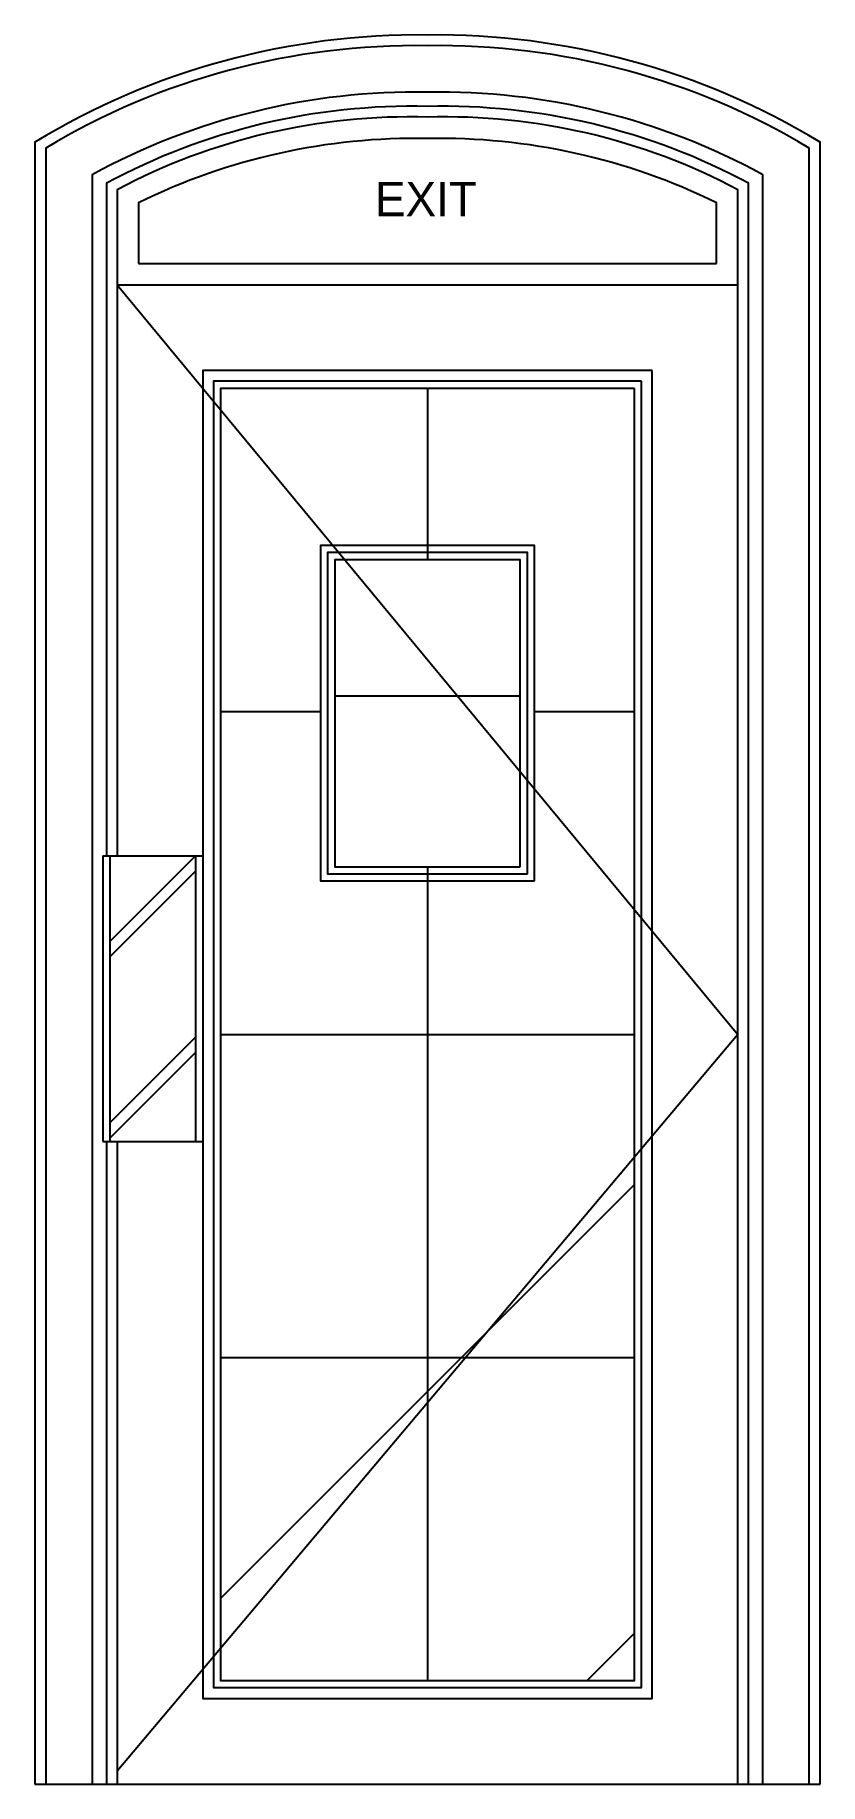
# Model space of a CAD drawing. Header units: metres. Extents: x 0 to 1100, y 0 to 2450.
import ezdxf

# ---------------------------------------------------------------- set-up
doc = ezdxf.new("R2010")
doc.units = ezdxf.units.M
for name, color, linetype in [('2', 2, 'Continuous'), ('3', 3, 'Continuous'), ('4', 4, 'Continuous'), ('7', 7, 'Continuous'), ('BH', 3, 'Continuous'), ('TEXT', 3, 'Continuous')]:
    doc.layers.add(name, color=color, linetype=linetype)

msp = doc.modelspace()

# ---------------------------------------------------------------- hatches: boundary and pattern name
at = {"layer": 'BH'}
h = msp.add_hatch(dxfattribs=at)
h.set_pattern_fill('ANSI34', scale=140)
h.paths.add_polyline_path([(550, 1735), (550, 1955), (260, 1955), (260, 1502.5), (400, 1502.5), (400, 1735)])
h = msp.add_hatch(dxfattribs=at)
h.set_pattern_fill('ANSI34', scale=140)
h.paths.add_polyline_path([(550, 1955), (840, 1955), (840, 1502.5), (700, 1502.5), (700, 1735), (550, 1735)])
h = msp.add_hatch(dxfattribs=at)
h.set_pattern_fill('NET', scale=120)
h.paths.add_polyline_path([(420, 1285), (680, 1285), (680, 1715), (420, 1715)])
h = msp.add_hatch(dxfattribs=at)
h.set_pattern_fill('ANSI34', scale=140)
h.paths.add_polyline_path([(550, 1050), (550, 1265), (400, 1265), (400, 1502.5), (260, 1502.5), (260, 1050)])
h = msp.add_hatch(dxfattribs=at)
h.set_pattern_fill('ANSI34', scale=140)
h.paths.add_polyline_path([(550, 1265), (700, 1265), (700, 1502.5), (840, 1502.5), (840, 1050), (550, 1050)])
h = msp.add_hatch(dxfattribs=at)
h.set_pattern_fill('ANSI34', scale=140)
h.paths.add_polyline_path([(260, 597.5), (550, 597.5), (550, 1050), (260, 1050)])
h = msp.add_hatch(dxfattribs=at)
h.set_pattern_fill('ANSI34', scale=140)
h.paths.add_polyline_path([(550, 1050), (840, 1050), (840, 597.5), (550, 597.5)])
h = msp.add_hatch(dxfattribs=at)
h.set_pattern_fill('ANSI34', scale=140)
h.paths.add_polyline_path([(550, 597.5), (260, 597.5), (260, 145), (550, 145)])
h = msp.add_hatch(dxfattribs=at)
h.set_pattern_fill('ANSI34', scale=140)
h.paths.add_polyline_path([(550, 597.5), (840, 597.5), (840, 145), (550, 145)])

# ---------------------------------------------------------------- linework, layer by layer
at = {"layer": '2'}
msp.add_line((0, 0), (1100, 0), dxfattribs=at)
at = {"layer": '3'}
for p, q in [((115, 2100), (985, 1050)), ((260, 1502.5), (400, 1502.5)), ((700, 1502.5), (840, 1502.5)), ((225, 1300), (105, 1180.03)), ((225, 1278.79), (105, 1158.82)), ((225, 1046.08), (105, 926.11)), ((985, 1050), (115, 18)), ((260, 1050), (840, 1050)), ((225, 1024.87), (105, 904.9)), ((260, 597.5), (840, 597.5))]:
    msp.add_line(p, q, dxfattribs=at)
for points in [[(1085, 0), (1085, 2291.59, 0.14), (550, 2435, 0.14), (15, 2291.59), (15, 0)], [(1020, 0), (1020, 2254.15, 0.13), (550, 2369.98, 0.13), (80, 2254.15), (80, 0)], [(1000, 0), (1000, 2242.27, 0.13), (550, 2349.98, 0.13), (100, 2242.27), (100, 1300)]]:
    msp.add_lwpolyline(points, format="xyb", dxfattribs=at)
for points in [[(850, 1965), (250, 1965), (250, 135), (850, 135)], [(840, 1955), (260, 1955), (260, 145), (840, 145)], [(690, 1275), (690, 1725), (410, 1725), (410, 1275)], [(680, 1285), (680, 1715), (420, 1715), (420, 1285)]]:
    msp.add_lwpolyline(points, close=True, dxfattribs=at)
for points in [[(550, 1955), (550, 1715)], [(105, 1300), (105, 900)], [(225, 1300), (225, 900)], [(550, 1285), (550, 145)], [(115, 900), (115, 0)]]:
    msp.add_lwpolyline(points, dxfattribs=at)
at = {"layer": '4'}
msp.add_lwpolyline([(1100, 0), (1100, 2300, 0.14), (550, 2450, 0.14), (0, 2300), (0, 0)], format="xyb", dxfattribs=at)
at = {"layer": '7'}
for p, q in [((145, 2130), (955, 2130)), ((115, 2100), (985, 2100)), ((95, 1300), (235, 1300)), ((95, 900), (235, 900))]:
    msp.add_line(p, q, dxfattribs=at)
for points in [[(985, 0), (985, 2233.25, 0.13), (550, 2334.97, 0.13), (115, 2233.25), (115, 1300)], [(955, 2130), (955, 2214.89, 0.12), (550, 2304.96, 0.12), (145, 2214.89), (145, 2130)]]:
    msp.add_lwpolyline(points, format="xyb", dxfattribs=at)
for points in [[(865, 1980), (235, 1980), (235, 120), (865, 120)], [(700, 1265), (700, 1735), (400, 1735), (400, 1265)]]:
    msp.add_lwpolyline(points, close=True, dxfattribs=at)
for points in [[(95, 1300), (95, 900)], [(100, 900), (100, 0)]]:
    msp.add_lwpolyline(points, dxfattribs=at)

# ---------------------------------------------------------------- texts
at = {"layer": 'TEXT'}
msp.add_text('EXIT', height=48, dxfattribs=at).set_placement((476.4, 2196.17))

doc.saveas('drawing.dxf')
